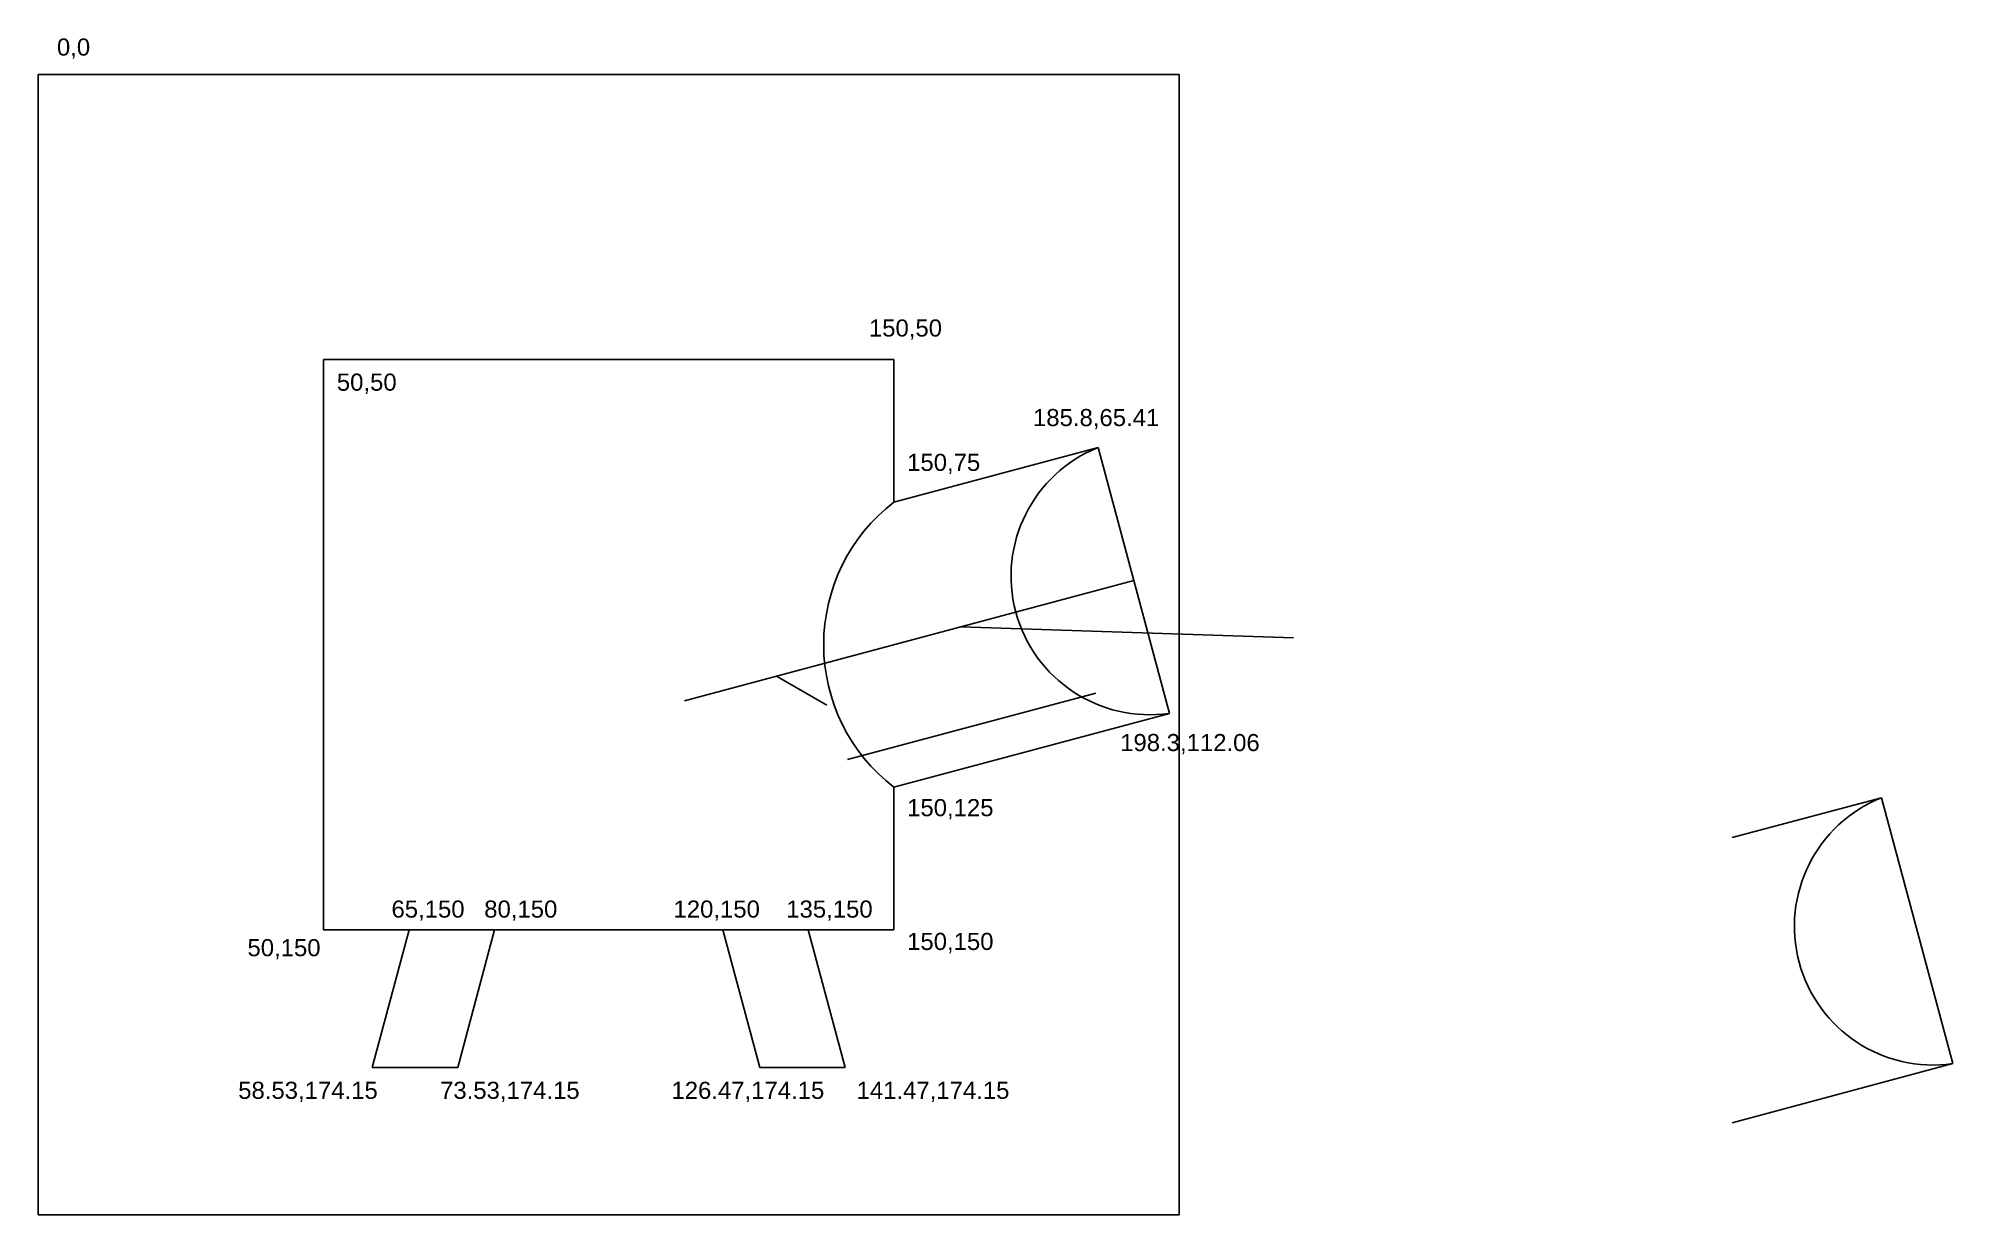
# Model space of a CAD drawing. Header units: inches. Extents: x 0 to 336, y 0 to 206.
import ezdxf

# ---------------------------------------------------------------- set-up
doc = ezdxf.new("R2010")
doc.units = ezdxf.units.IN
doc.header["$MEASUREMENT"] = 0
doc.styles.get("Standard").update_dxf_attribs({"font": 'arial.ttf'})

msp = doc.modelspace()

# ---------------------------------------------------------------- linework, layer by layer
for p, q in [((0, 0), (0, 200)), ((0, 200), (200, 200)), ((200, 200), (200, 0)), ((50, 50), (50, 150)), ((50, 150), (150, 150)), ((150, 150), (150, 125)), ((150, 125), (185.8, 134.59)), ((198.3, 87.94), (185.8, 134.59)), ((192.05, 111.27), (113.27, 90.16)), ((161.71, 103.14), (220.05, 101.19)), ((129.4, 94.48), (138.24, 89.37)), ((185.39, 91.51), (141.89, 79.86)), ((150, 75), (198.3, 87.94)), ((150, 75), (150, 50)), ((296.99, 66.15), (323.13, 73.15)), ((335.63, 26.5), (323.13, 73.15)), ((150, 50), (50, 50)), ((50, 50), (65, 50)), ((65, 50), (58.53, 25.85)), ((80, 50), (73.53, 25.85)), ((120, 50), (126.47, 25.85)), ((135, 50), (141.47, 25.85)), ((58.53, 25.85), (73.53, 25.85)), ((141.47, 25.85), (126.47, 25.85)), ((296.99, 16.15), (335.63, 26.5)), ((200, 0), (0, 0))]:
    msp.add_line(p, q)
for centre, radius, start, end in [((194.86, 112.02), 24.32, 111.8863, 278.1137), ((169.23, 100), 31.54, 127.5738, 232.4262), ((332.2, 50.58), 24.32, 111.8863, 278.1137)]:
    msp.add_arc(centre, radius, start, end)

# ---------------------------------------------------------------- texts
at = {"char_height": 3, "attachment_point": 1}
for s, insert in [('0,0', (3.27, 206.33)), ('150,50', (145.62, 157.05)), ('50,50', (52.34, 147.55)), ('185.8,65.41', (174.39, 141.34)), ('150,75', (152.32, 133.48)), ('198.3,112.06', (189.67, 84.33)), ('150,125', (152.32, 72.91)), ('65,150', (61.92, 55.12)), ('80,150', (78.18, 55.12)), ('120,150', (111.36, 55.12)), ('135,150', (131.13, 55.12)), ('50,150', (36.67, 48.35)), ('150,150', (152.32, 49.44)), ('58.53,174.15', (35.05, 23.33)), ('73.53,174.15', (70.44, 23.33)), ('126.47,174.15', (111, 23.33)), ('141.47,174.15', (143.46, 23.33))]:
    msp.add_mtext_dynamic_manual_height_columns(s, width=12.9801, gutter_width=1, heights=[0], dxfattribs=dict(at, insert=insert))

doc.saveas('drawing.dxf')
